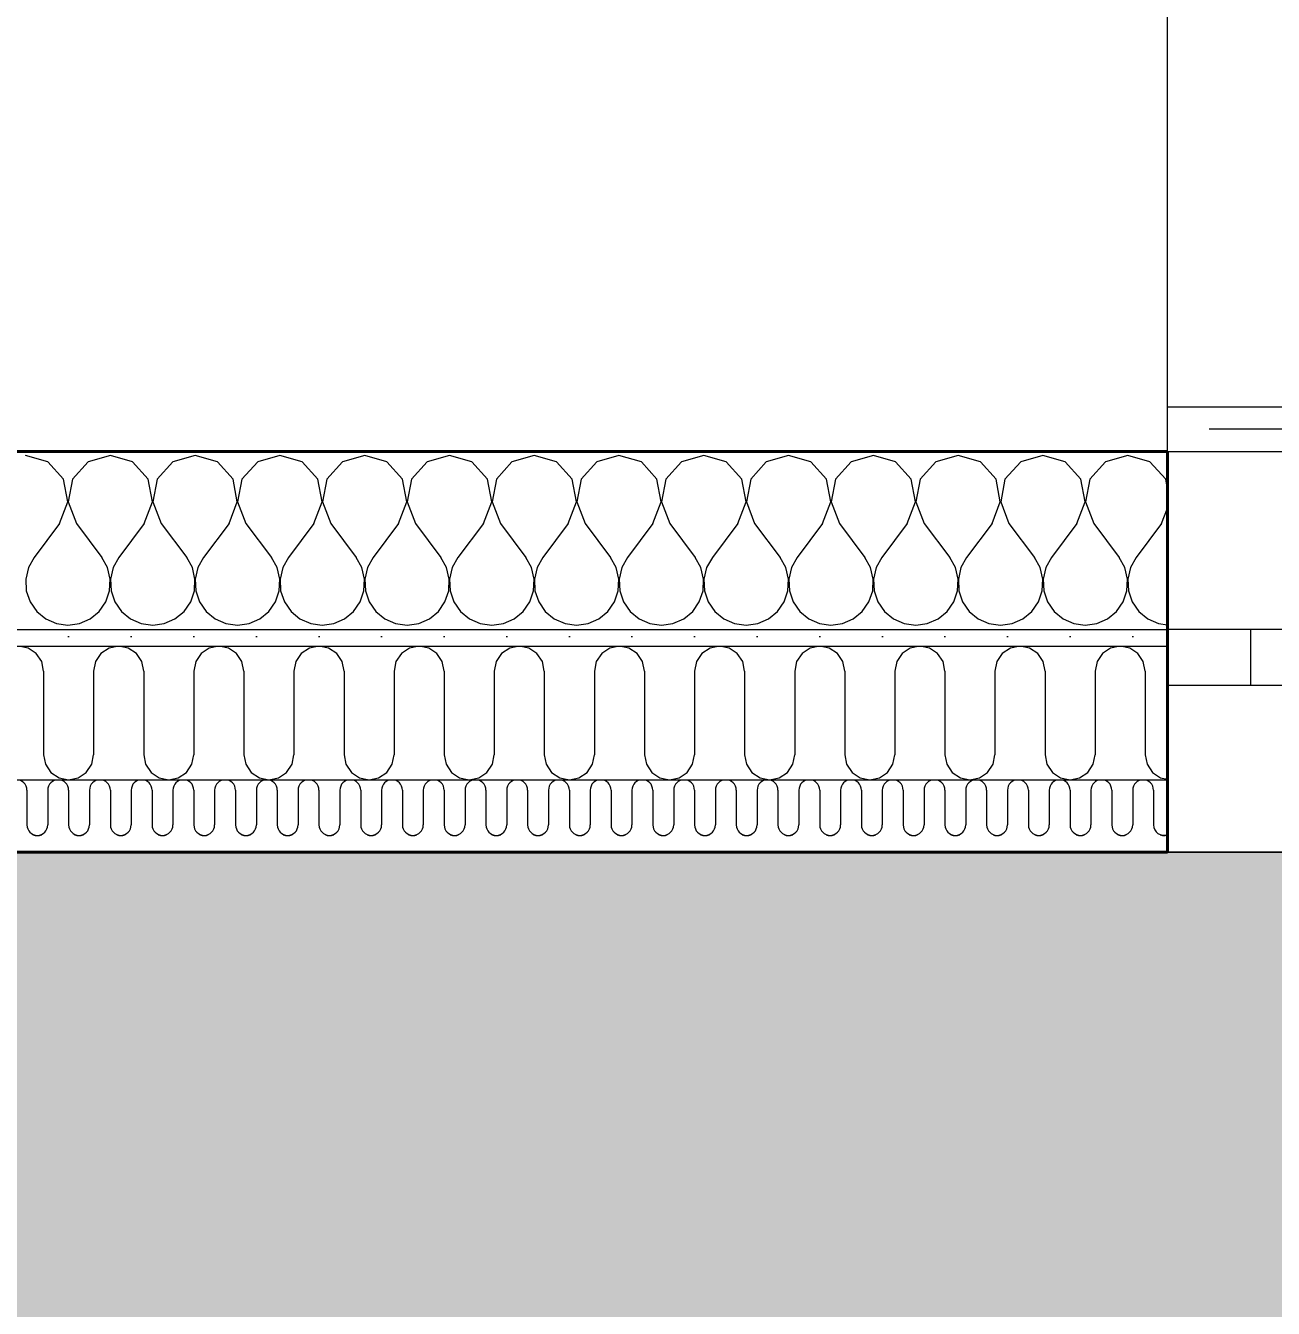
# Model space of a CAD drawing. Header units: millimetres. Extents: x -3100 to 17162, y -19566 to 10100.
# Drawn here: x 2324 to 3445, y 6990 to 8143 of the extents above; entities that cross this region are included whole.
import ezdxf

# ---------------------------------------------------------------- set-up
doc = ezdxf.new("R2010")
doc.units = ezdxf.units.MM
doc.header["$MEASUREMENT"] = 0
doc.linetypes.add('Wipeout_Contour', pattern=[1000, 0, -1000])
doc.linetypes.add('Čárkovaná S', pattern=[187.5, 112.5, -75])
for name, color, linetype in [('Konstrukce - svislé nosné', 7, 'Continuous'), ('Konstrukce – Dělicí čáry vrstev', 7, 'Continuous'), ('Kóty - SP', 7, 'Continuous'), ('Otvory – Okna', 7, 'Continuous'), ('Výplně – Řezové', 7, 'Continuous'), ('Zóny', 7, 'Continuous')]:
    doc.layers.add(name, color=color, linetype=linetype)
doc.styles.add('GENEROVANÝ_STYL_1', font='Arial.ttf')
doc.dimstyles.new('GENEROVANÝ_STYL__1', dxfattribs={"dimtxt": 134.999996, "dimasz": 114, "dimexe": 0.18, "dimexo": 0.0625, "dimgap": 0, "dimtad": 1, "dimtih": 1, "dimtoh": 1, "dimdec": 0, "dimzin": 0, "dimdsep": 46, "dimtxsty": 'GENEROVANÝ_STYL_1', "dimblk": 'ARROWHEAD_2', "dimblk1": 'ARROWHEAD_2', "dimblk2": 'ARROWHEAD_2', "dimcen": 0.09, "dimse1": 1, "dimse2": 1, "dimclrd": 256, "dimclre": 256, "dimclrt": 256, "dimazin": 0, "dimtfac": 1, "dimtdec": 4, "dimtmove": 0, "dimatfit": 3, "dimfxl": 1, "dimtolj": 1, "dimtzin": 0, "dimarcsym": 0})
doc.dimstyles.new('GENEROVANÝ_STYL__2', dxfattribs={"dimtxt": 134.999996, "dimasz": 114, "dimexe": 0.18, "dimexo": 0.0625, "dimgap": 0, "dimtad": 1, "dimdec": 0, "dimzin": 0, "dimdsep": 46, "dimtxsty": 'GENEROVANÝ_STYL_1', "dimblk": 'ARROWHEAD_2', "dimblk1": 'ARROWHEAD_2', "dimblk2": 'ARROWHEAD_2', "dimcen": 0.09, "dimse1": 1, "dimse2": 1, "dimclrd": 256, "dimclre": 256, "dimclrt": 256, "dimazin": 0, "dimtfac": 1, "dimtdec": 4, "dimtmove": 0, "dimatfit": 3, "dimfxl": 1, "dimtolj": 1, "dimtzin": 0, "dimarcsym": 0})
doc.dimstyles.new('GENEROVANÝ_STYL__3', dxfattribs={"dimtxt": 134.999996, "dimasz": 114, "dimexe": 0.18, "dimexo": 0.0625, "dimgap": 0, "dimtad": 1, "dimdec": 0, "dimzin": 0, "dimdsep": 46, "dimtxsty": 'GENEROVANÝ_STYL_1', "dimblk": 'ARROWHEAD_2', "dimblk1": 'ARROWHEAD_2', "dimblk2": 'ARROWHEAD_2', "dimcen": 0.09, "dimse1": 1, "dimse2": 1, "dimclrd": 256, "dimclre": 256, "dimclrt": 256, "dimazin": 0, "dimtfac": 1, "dimtdec": 4, "dimtmove": 2, "dimatfit": 3, "dimfxl": 1, "dimtolj": 1, "dimtzin": 0, "dimarcsym": 0})
pattern_1 = [(0, (0, 0), (0, 56.25), [0, -56.25])]

# ---------------------------------------------------------------- blocks, each defined once
blk = doc.blocks.new('Pokoj 2_1.08_8', base_point=(1597.2, 6204))
at = {"layer": 'Zóny', "linetype": 'Continuous', "lineweight": 0, "true_color": 0xffffff}
blk.add_hatch(color=7, dxfattribs=at).paths.add_polyline_path([(0, 7400), (0, 3650), (3100, 3650), (3100, 4350), (4900, 4350), (4900, 7400)])
blk = doc.blocks.new('*X55')
at = {"layer": 'Výplně – Řezové', "color": 53, "linetype": 'Continuous', "lineweight": 13, "true_color": 0xeccf4f}
for p, q in [((2325, 7455.625), (2325, 7424.375)), ((2343.75, 7455.625), (2343.75, 7424.375)), ((2362.5, 7455.625), (2362.5, 7424.375)), ((2381.25, 7455.625), (2381.25, 7424.375)), ((2400, 7455.625), (2400, 7424.375)), ((2418.75, 7455.625), (2418.75, 7424.375)), ((2437.5, 7455.625), (2437.5, 7424.375)), ((2456.25, 7455.625), (2456.25, 7424.375)), ((2475, 7455.625), (2475, 7424.375)), ((2493.75, 7455.625), (2493.75, 7424.375)), ((2512.5, 7455.625), (2512.5, 7424.375)), ((2531.25, 7455.625), (2531.25, 7424.375)), ((2550, 7455.625), (2550, 7424.375)), ((2568.75, 7455.625), (2568.75, 7424.375)), ((2587.5, 7455.625), (2587.5, 7424.375)), ((2606.25, 7455.625), (2606.25, 7424.375)), ((2625, 7455.625), (2625, 7424.375)), ((2643.75, 7455.625), (2643.75, 7424.375)), ((2662.5, 7455.625), (2662.5, 7424.375)), ((2681.25, 7455.625), (2681.25, 7424.375)), ((2700, 7455.625), (2700, 7424.375)), ((2718.75, 7455.625), (2718.75, 7424.375)), ((2737.5, 7455.625), (2737.5, 7424.375)), ((2756.25, 7455.625), (2756.25, 7424.375)), ((2775, 7455.625), (2775, 7424.375)), ((2793.75, 7455.625), (2793.75, 7424.375)), ((2812.5, 7455.625), (2812.5, 7424.375)), ((2831.25, 7455.625), (2831.25, 7424.375)), ((2850, 7455.625), (2850, 7424.375)), ((2868.75, 7455.625), (2868.75, 7424.375)), ((2887.5, 7455.625), (2887.5, 7424.375)), ((2906.25, 7455.625), (2906.25, 7424.375)), ((2925, 7455.625), (2925, 7424.375)), ((2943.75, 7455.625), (2943.75, 7424.375)), ((2962.5, 7455.625), (2962.5, 7424.375)), ((2981.25, 7455.625), (2981.25, 7424.375)), ((3000, 7455.625), (3000, 7424.375)), ((3018.75, 7455.625), (3018.75, 7424.375)), ((3037.5, 7455.625), (3037.5, 7424.375)), ((3056.25, 7455.625), (3056.25, 7424.375)), ((3075, 7455.625), (3075, 7424.375)), ((3093.75, 7455.625), (3093.75, 7424.375)), ((3112.5, 7455.625), (3112.5, 7424.375)), ((3131.25, 7455.625), (3131.25, 7424.375)), ((3150, 7455.625), (3150, 7424.375)), ((3168.75, 7455.625), (3168.75, 7424.375)), ((3187.5, 7455.625), (3187.5, 7424.375)), ((3206.25, 7455.625), (3206.25, 7424.375)), ((3225, 7455.625), (3225, 7424.375)), ((3243.75, 7455.625), (3243.75, 7424.375)), ((3262.5, 7455.625), (3262.5, 7424.375)), ((3281.25, 7455.625), (3281.25, 7424.375)), ((3300, 7455.625), (3300, 7424.375)), ((3318.75, 7455.625), (3318.75, 7424.375)), ((3337.5, 7455.625), (3337.5, 7424.375))]:
    blk.add_line(p, q, dxfattribs=at)
for centre, start, end in [((2315.625, 7455.625), 0, 180), ((2353.125, 7455.625), 0, 180), ((2390.625, 7455.625), 0, 180), ((2428.125, 7455.625), 0, 180), ((2465.625, 7455.625), 0, 180), ((2503.125, 7455.625), 0, 180), ((2540.625, 7455.625), 0, 180), ((2578.125, 7455.625), 0, 180), ((2615.625, 7455.625), 0, 180), ((2653.125, 7455.625), 0, 180), ((2690.625, 7455.625), 0, 180), ((2728.125, 7455.625), 0, 180), ((2765.625, 7455.625), 0, 180), ((2803.125, 7455.625), 0, 180), ((2840.625, 7455.625), 0, 180), ((2878.125, 7455.625), 0, 180), ((2915.625, 7455.625), 0, 180), ((2953.125, 7455.625), 0, 180), ((2990.625, 7455.625), 0, 180), ((3028.125, 7455.625), 0, 180), ((3065.625, 7455.625), 0, 180), ((3103.125, 7455.625), 0, 180), ((3140.625, 7455.625), 0, 180), ((3178.125, 7455.625), 0, 180), ((3215.625, 7455.625), 0, 180), ((3253.125, 7455.625), 0, 180), ((3290.625, 7455.625), 0, 180), ((3328.125, 7455.625), 0, 180), ((2334.375, 7424.375), 180, 0), ((2371.875, 7424.375), 180, 0), ((2409.375, 7424.375), 180, 0), ((2446.875, 7424.375), 180, 0), ((2484.375, 7424.375), 180, 0), ((2521.875, 7424.375), 180, 0), ((2559.375, 7424.375), 180, 0), ((2596.875, 7424.375), 180, 0), ((2634.375, 7424.375), 180, 0), ((2671.875, 7424.375), 180, 0), ((2709.375, 7424.375), 180, 0), ((2746.875, 7424.375), 180, 0), ((2784.375, 7424.375), 180, 0), ((2821.875, 7424.375), 180, 0), ((2859.375, 7424.375), 180, 0), ((2896.875, 7424.375), 180, 0), ((2934.375, 7424.375), 180, 0), ((2971.875, 7424.375), 180, 0), ((3009.375, 7424.375), 180, 0), ((3046.875, 7424.375), 180, 0), ((3084.375, 7424.375), 180, 0), ((3121.875, 7424.375), 180, 0), ((3159.375, 7424.375), 180, 0), ((3196.875, 7424.375), 180, 0), ((3234.375, 7424.375), 180, 0), ((3271.875, 7424.375), 180, 0), ((3309.375, 7424.375), 180, 0), ((3346.875, 7424.375), 180, 289.468679)]:
    blk.add_arc(centre, 9.375, start, end, dxfattribs=at)
blk = doc.blocks.new('*X59')
at = {"layer": 'Výplně – Řezové', "color": 53, "linetype": 'Continuous', "lineweight": 13, "true_color": 0xeccf4f}
for p, q in [((2326.1, 7583.3), (2317.5, 7585)), ((2407.5, 7585), (2398.9, 7583.3)), ((2416.1, 7583.3), (2407.5, 7585)), ((2497.5, 7585), (2488.9, 7583.3)), ((2506.1, 7583.3), (2497.5, 7585)), ((2587.5, 7585), (2578.9, 7583.3)), ((2596.1, 7583.3), (2587.5, 7585)), ((2677.5, 7585), (2668.9, 7583.3)), ((2686.1, 7583.3), (2677.5, 7585)), ((2767.5, 7585), (2758.9, 7583.3)), ((2776.1, 7583.3), (2767.5, 7585)), ((2857.5, 7585), (2848.9, 7583.3)), ((2866.1, 7583.3), (2857.5, 7585)), ((2947.5, 7585), (2938.9, 7583.3)), ((2956.1, 7583.3), (2947.5, 7585)), ((3037.5, 7585), (3028.9, 7583.3)), ((3046.1, 7583.3), (3037.5, 7585)), ((3127.5, 7585), (3118.9, 7583.3)), ((3136.1, 7583.3), (3127.5, 7585)), ((3217.5, 7585), (3208.9, 7583.3)), ((3226.1, 7583.3), (3217.5, 7585)), ((3307.5, 7585), (3298.9, 7583.3)), ((3316.1, 7583.3), (3307.5, 7585)), ((2333.4, 7578.4), (2326.1, 7583.3)), ((2338.3, 7571.1), (2333.4, 7578.4)), ((2391.6, 7578.4), (2386.7, 7571.1)), ((2398.9, 7583.3), (2391.6, 7578.4)), ((2423.4, 7578.4), (2416.1, 7583.3)), ((2428.3, 7571.1), (2423.4, 7578.4)), ((2481.6, 7578.4), (2476.7, 7571.1)), ((2488.9, 7583.3), (2481.6, 7578.4)), ((2513.4, 7578.4), (2506.1, 7583.3)), ((2518.3, 7571.1), (2513.4, 7578.4)), ((2571.6, 7578.4), (2566.7, 7571.1)), ((2578.9, 7583.3), (2571.6, 7578.4)), ((2603.4, 7578.4), (2596.1, 7583.3)), ((2608.3, 7571.1), (2603.4, 7578.4)), ((2661.6, 7578.4), (2656.7, 7571.1)), ((2668.9, 7583.3), (2661.6, 7578.4)), ((2693.4, 7578.4), (2686.1, 7583.3)), ((2698.3, 7571.1), (2693.4, 7578.4)), ((2751.6, 7578.4), (2746.7, 7571.1)), ((2758.9, 7583.3), (2751.6, 7578.4)), ((2783.4, 7578.4), (2776.1, 7583.3)), ((2788.3, 7571.1), (2783.4, 7578.4)), ((2841.6, 7578.4), (2836.7, 7571.1)), ((2848.9, 7583.3), (2841.6, 7578.4)), ((2873.4, 7578.4), (2866.1, 7583.3)), ((2878.3, 7571.1), (2873.4, 7578.4)), ((2931.6, 7578.4), (2926.7, 7571.1)), ((2938.9, 7583.3), (2931.6, 7578.4)), ((2963.4, 7578.4), (2956.1, 7583.3)), ((2968.3, 7571.1), (2963.4, 7578.4)), ((3021.6, 7578.4), (3016.7, 7571.1)), ((3028.9, 7583.3), (3021.6, 7578.4)), ((3053.4, 7578.4), (3046.1, 7583.3)), ((3058.3, 7571.1), (3053.4, 7578.4)), ((3111.6, 7578.4), (3106.7, 7571.1)), ((3118.9, 7583.3), (3111.6, 7578.4)), ((3143.4, 7578.4), (3136.1, 7583.3)), ((3148.3, 7571.1), (3143.4, 7578.4)), ((3201.6, 7578.4), (3196.7, 7571.1)), ((3208.9, 7583.3), (3201.6, 7578.4)), ((3233.4, 7578.4), (3226.1, 7583.3)), ((3238.3, 7571.1), (3233.4, 7578.4)), ((3291.6, 7578.4), (3286.7, 7571.1)), ((3298.9, 7583.3), (3291.6, 7578.4)), ((3323.4, 7578.4), (3316.1, 7583.3)), ((3328.3, 7571.1), (3323.4, 7578.4)), ((2340, 7562.5), (2338.3, 7571.1)), ((2340, 7562.5), (2340, 7487.5)), ((2386.7, 7571.1), (2385, 7562.5)), ((2385, 7562.5), (2385, 7487.5)), ((2430, 7562.5), (2428.3, 7571.1)), ((2430, 7562.5), (2430, 7487.5)), ((2476.7, 7571.1), (2475, 7562.5)), ((2475, 7562.5), (2475, 7487.5)), ((2520, 7562.5), (2518.3, 7571.1)), ((2520, 7562.5), (2520, 7487.5)), ((2566.7, 7571.1), (2565, 7562.5)), ((2565, 7562.5), (2565, 7487.5)), ((2610, 7562.5), (2608.3, 7571.1)), ((2610, 7562.5), (2610, 7487.5)), ((2656.7, 7571.1), (2655, 7562.5)), ((2655, 7562.5), (2655, 7487.5)), ((2700, 7562.5), (2698.3, 7571.1)), ((2700, 7562.5), (2700, 7487.5)), ((2746.7, 7571.1), (2745, 7562.5)), ((2745, 7562.5), (2745, 7487.5)), ((2790, 7562.5), (2788.3, 7571.1)), ((2790, 7562.5), (2790, 7487.5)), ((2836.7, 7571.1), (2835, 7562.5)), ((2835, 7562.5), (2835, 7487.5)), ((2880, 7562.5), (2878.3, 7571.1)), ((2880, 7562.5), (2880, 7487.5)), ((2926.7, 7571.1), (2925, 7562.5)), ((2925, 7562.5), (2925, 7487.5)), ((2970, 7562.5), (2968.3, 7571.1)), ((2970, 7562.5), (2970, 7487.5)), ((3016.7, 7571.1), (3015, 7562.5)), ((3015, 7562.5), (3015, 7487.5)), ((3060, 7562.5), (3058.3, 7571.1)), ((3060, 7562.5), (3060, 7487.5)), ((3106.7, 7571.1), (3105, 7562.5)), ((3105, 7562.5), (3105, 7487.5)), ((3150, 7562.5), (3148.3, 7571.1)), ((3150, 7562.5), (3150, 7487.5)), ((3196.7, 7571.1), (3195, 7562.5)), ((3195, 7562.5), (3195, 7487.5)), ((3240, 7562.5), (3238.3, 7571.1)), ((3240, 7562.5), (3240, 7487.5)), ((3286.7, 7571.1), (3285, 7562.5)), ((3285, 7562.5), (3285, 7487.5)), ((3330, 7562.5), (3328.3, 7571.1)), ((3330, 7562.5), (3330, 7487.5)), ((2340, 7487.5), (2341.7, 7478.9)), ((2383.3, 7478.9), (2385, 7487.5)), ((2430, 7487.5), (2431.7, 7478.9)), ((2473.3, 7478.9), (2475, 7487.5)), ((2520, 7487.5), (2521.7, 7478.9)), ((2563.3, 7478.9), (2565, 7487.5)), ((2610, 7487.5), (2611.7, 7478.9)), ((2653.3, 7478.9), (2655, 7487.5)), ((2700, 7487.5), (2701.7, 7478.9)), ((2743.3, 7478.9), (2745, 7487.5)), ((2790, 7487.5), (2791.7, 7478.9)), ((2833.3, 7478.9), (2835, 7487.5)), ((2880, 7487.5), (2881.7, 7478.9)), ((2923.3, 7478.9), (2925, 7487.5)), ((2970, 7487.5), (2971.7, 7478.9)), ((3013.3, 7478.9), (3015, 7487.5)), ((3060, 7487.5), (3061.7, 7478.9)), ((3103.3, 7478.9), (3105, 7487.5)), ((3150, 7487.5), (3151.7, 7478.9)), ((3193.3, 7478.9), (3195, 7487.5)), ((3240, 7487.5), (3241.7, 7478.9)), ((3283.3, 7478.9), (3285, 7487.5)), ((3330, 7487.5), (3331.7, 7478.9)), ((2341.7, 7478.9), (2346.6, 7471.6)), ((2346.6, 7471.6), (2353.9, 7466.7)), ((2371.1, 7466.7), (2378.4, 7471.6)), ((2378.4, 7471.6), (2383.3, 7478.9)), ((2431.7, 7478.9), (2436.6, 7471.6)), ((2436.6, 7471.6), (2443.9, 7466.7)), ((2461.1, 7466.7), (2468.4, 7471.6)), ((2468.4, 7471.6), (2473.3, 7478.9)), ((2521.7, 7478.9), (2526.6, 7471.6)), ((2526.6, 7471.6), (2533.9, 7466.7)), ((2551.1, 7466.7), (2558.4, 7471.6)), ((2558.4, 7471.6), (2563.3, 7478.9)), ((2611.7, 7478.9), (2616.6, 7471.6)), ((2616.6, 7471.6), (2623.9, 7466.7)), ((2641.1, 7466.7), (2648.4, 7471.6)), ((2648.4, 7471.6), (2653.3, 7478.9)), ((2701.7, 7478.9), (2706.6, 7471.6)), ((2706.6, 7471.6), (2713.9, 7466.7)), ((2731.1, 7466.7), (2738.4, 7471.6)), ((2738.4, 7471.6), (2743.3, 7478.9)), ((2791.7, 7478.9), (2796.6, 7471.6)), ((2796.6, 7471.6), (2803.9, 7466.7)), ((2821.1, 7466.7), (2828.4, 7471.6)), ((2828.4, 7471.6), (2833.3, 7478.9)), ((2881.7, 7478.9), (2886.6, 7471.6)), ((2886.6, 7471.6), (2893.9, 7466.7)), ((2911.1, 7466.7), (2918.4, 7471.6)), ((2918.4, 7471.6), (2923.3, 7478.9)), ((2971.7, 7478.9), (2976.6, 7471.6)), ((2976.6, 7471.6), (2983.9, 7466.7)), ((3001.1, 7466.7), (3008.4, 7471.6)), ((3008.4, 7471.6), (3013.3, 7478.9)), ((3061.7, 7478.9), (3066.6, 7471.6)), ((3066.6, 7471.6), (3073.9, 7466.7)), ((3091.1, 7466.7), (3098.4, 7471.6)), ((3098.4, 7471.6), (3103.3, 7478.9)), ((3151.7, 7478.9), (3156.6, 7471.6)), ((3156.6, 7471.6), (3163.9, 7466.7)), ((3181.1, 7466.7), (3188.4, 7471.6)), ((3188.4, 7471.6), (3193.3, 7478.9)), ((3241.7, 7478.9), (3246.6, 7471.6)), ((3246.6, 7471.6), (3253.9, 7466.7)), ((3271.1, 7466.7), (3278.4, 7471.6)), ((3278.4, 7471.6), (3283.3, 7478.9)), ((3331.7, 7478.9), (3336.6, 7471.6)), ((3336.6, 7471.6), (3343.9, 7466.7)), ((2353.9, 7466.7), (2362.5, 7465)), ((2362.5, 7465), (2371.1, 7466.7)), ((2443.9, 7466.7), (2452.5, 7465)), ((2452.5, 7465), (2461.1, 7466.7)), ((2533.9, 7466.7), (2542.5, 7465)), ((2542.5, 7465), (2551.1, 7466.7)), ((2623.9, 7466.7), (2632.5, 7465)), ((2632.5, 7465), (2641.1, 7466.7)), ((2713.9, 7466.7), (2722.5, 7465)), ((2722.5, 7465), (2731.1, 7466.7)), ((2803.9, 7466.7), (2812.5, 7465)), ((2812.5, 7465), (2821.1, 7466.7)), ((2893.9, 7466.7), (2902.5, 7465)), ((2902.5, 7465), (2911.1, 7466.7)), ((2983.9, 7466.7), (2992.5, 7465)), ((2992.5, 7465), (3001.1, 7466.7)), ((3073.9, 7466.7), (3082.5, 7465)), ((3082.5, 7465), (3091.1, 7466.7)), ((3163.9, 7466.7), (3172.5, 7465)), ((3172.5, 7465), (3181.1, 7466.7)), ((3253.9, 7466.7), (3262.5, 7465)), ((3262.5, 7465), (3271.1, 7466.7)), ((3343.9, 7466.7), (3350, 7465.5))]:
    blk.add_line(p, q, dxfattribs=at)
blk = doc.blocks.new('*X65')
at = {"layer": 'Výplně – Řezové', "color": 53, "linetype": 'Continuous', "lineweight": 13, "true_color": 0xeccf4f}
for p, q in [((2343.8, 7750.5), (2323.8, 7756.2)), ((2357.9, 7735.1), (2343.8, 7750.5)), ((2380, 7750.5), (2365.9, 7735.1)), ((2400, 7756.2), (2380, 7750.5)), ((2420, 7750.5), (2400, 7756.2)), ((2434.1, 7735.1), (2420, 7750.5)), ((2456.2, 7750.5), (2442.1, 7735.1)), ((2476.2, 7756.2), (2456.2, 7750.5)), ((2496.2, 7750.5), (2476.2, 7756.2)), ((2510.3, 7735.1), (2496.2, 7750.5)), ((2532.4, 7750.5), (2518.3, 7735.1)), ((2552.4, 7756.2), (2532.4, 7750.5)), ((2572.4, 7750.5), (2552.4, 7756.2)), ((2586.5, 7735.1), (2572.4, 7750.5)), ((2608.5, 7750.5), (2594.5, 7735.1)), ((2628.6, 7756.2), (2608.5, 7750.5)), ((2648.6, 7750.5), (2628.6, 7756.2)), ((2662.6, 7735.1), (2648.6, 7750.5)), ((2684.7, 7750.5), (2670.7, 7735.1)), ((2704.8, 7756.2), (2684.7, 7750.5)), ((2724.8, 7750.5), (2704.8, 7756.2)), ((2738.8, 7735.1), (2724.8, 7750.5)), ((2760.9, 7750.5), (2746.9, 7735.1)), ((2781, 7756.2), (2760.9, 7750.5)), ((2801, 7750.5), (2781, 7756.2)), ((2815, 7735.1), (2801, 7750.5)), ((2837.1, 7750.5), (2823.1, 7735.1)), ((2857.1, 7756.2), (2837.1, 7750.5)), ((2877.2, 7750.5), (2857.1, 7756.2)), ((2891.2, 7735.1), (2877.2, 7750.5)), ((2913.3, 7750.5), (2899.3, 7735.1)), ((2933.3, 7756.2), (2913.3, 7750.5)), ((2953.4, 7750.5), (2933.3, 7756.2)), ((2967.4, 7735.1), (2953.4, 7750.5)), ((2989.5, 7750.5), (2975.5, 7735.1)), ((3009.5, 7756.2), (2989.5, 7750.5)), ((3029.6, 7750.5), (3009.5, 7756.2)), ((3043.6, 7735.1), (3029.6, 7750.5)), ((3065.7, 7750.5), (3051.6, 7735.1)), ((3085.7, 7756.2), (3065.7, 7750.5)), ((3105.7, 7750.5), (3085.7, 7756.2)), ((3119.8, 7735.1), (3105.7, 7750.5)), ((3141.9, 7750.5), (3127.8, 7735.1)), ((3161.9, 7756.2), (3141.9, 7750.5)), ((3181.9, 7750.5), (3161.9, 7756.2)), ((3196, 7735.1), (3181.9, 7750.5)), ((3218.1, 7750.5), (3204, 7735.1)), ((3238.1, 7756.2), (3218.1, 7750.5)), ((3258.1, 7750.5), (3238.1, 7756.2)), ((3272.2, 7735.1), (3258.1, 7750.5)), ((3294.3, 7750.5), (3280.2, 7735.1)), ((3314.3, 7756.2), (3294.3, 7750.5)), ((3334.3, 7750.5), (3314.3, 7756.2)), ((3348.4, 7735.1), (3334.3, 7750.5)), ((2361.8, 7714.7), (2357.9, 7735.1)), ((2365.9, 7735.1), (2362.1, 7714.7)), ((2437.9, 7714.7), (2434.1, 7735.1)), ((2442.1, 7735.1), (2438.2, 7714.7)), ((2514.1, 7714.7), (2510.3, 7735.1)), ((2518.3, 7735.1), (2514.4, 7714.7)), ((2590.3, 7714.7), (2586.5, 7735.1)), ((2594.5, 7735.1), (2590.6, 7714.7)), ((2666.5, 7714.7), (2662.6, 7735.1)), ((2670.7, 7735.1), (2666.8, 7714.7)), ((2742.7, 7714.7), (2738.8, 7735.1)), ((2746.9, 7735.1), (2743, 7714.7)), ((2818.9, 7714.7), (2815, 7735.1)), ((2823.1, 7735.1), (2819.2, 7714.7)), ((2895.1, 7714.7), (2891.2, 7735.1)), ((2899.3, 7735.1), (2895.4, 7714.7)), ((2971.3, 7714.7), (2967.4, 7735.1)), ((2975.5, 7735.1), (2971.6, 7714.7)), ((3047.5, 7714.7), (3043.6, 7735.1)), ((3051.6, 7735.1), (3047.8, 7714.7)), ((3123.7, 7714.7), (3119.8, 7735.1)), ((3127.8, 7735.1), (3124, 7714.7)), ((3199.8, 7714.7), (3196, 7735.1)), ((3204, 7735.1), (3200.2, 7714.7)), ((3276, 7714.7), (3272.2, 7735.1)), ((3280.2, 7735.1), (3276.3, 7714.7)), ((3350, 7726.5), (3348.4, 7735.1)), ((2354.3, 7695.2), (2361.8, 7714.7)), ((2362.1, 7714.7), (2369.5, 7695.2)), ((2430.5, 7695.2), (2437.9, 7714.7)), ((2438.2, 7714.7), (2445.7, 7695.2)), ((2506.7, 7695.2), (2514.1, 7714.7)), ((2514.4, 7714.7), (2521.9, 7695.2)), ((2582.9, 7695.2), (2590.3, 7714.7)), ((2590.6, 7714.7), (2598.1, 7695.2)), ((2659, 7695.2), (2666.5, 7714.7)), ((2666.8, 7714.7), (2674.3, 7695.2)), ((2735.2, 7695.2), (2742.7, 7714.7)), ((2743, 7714.7), (2750.5, 7695.2)), ((2811.4, 7695.2), (2818.9, 7714.7)), ((2819.2, 7714.7), (2826.7, 7695.2)), ((2887.6, 7695.2), (2895.1, 7714.7)), ((2895.4, 7714.7), (2902.9, 7695.2)), ((2963.8, 7695.2), (2971.3, 7714.7)), ((2971.6, 7714.7), (2979, 7695.2)), ((3040, 7695.2), (3047.5, 7714.7)), ((3047.8, 7714.7), (3055.2, 7695.2)), ((3116.2, 7695.2), (3123.7, 7714.7)), ((3124, 7714.7), (3131.4, 7695.2)), ((3192.4, 7695.2), (3199.8, 7714.7)), ((3200.2, 7714.7), (3207.6, 7695.2)), ((3268.6, 7695.2), (3276, 7714.7)), ((3276.3, 7714.7), (3283.8, 7695.2)), ((3344.8, 7695.2), (3350, 7708.9)), ((2354.3, 7695.2), (2331.4, 7664.8)), ((2369.5, 7695.2), (2392.4, 7664.8)), ((2430.5, 7695.2), (2407.6, 7664.8)), ((2445.7, 7695.2), (2468.6, 7664.8)), ((2506.7, 7695.2), (2483.8, 7664.8)), ((2521.9, 7695.2), (2544.8, 7664.8)), ((2582.9, 7695.2), (2560, 7664.8)), ((2598.1, 7695.2), (2621, 7664.8)), ((2659, 7695.2), (2636.2, 7664.8)), ((2674.3, 7695.2), (2697.1, 7664.8)), ((2735.2, 7695.2), (2712.4, 7664.8)), ((2750.5, 7695.2), (2773.3, 7664.8)), ((2811.4, 7695.2), (2788.6, 7664.8)), ((2826.7, 7695.2), (2849.5, 7664.8)), ((2887.6, 7695.2), (2864.8, 7664.8)), ((2902.9, 7695.2), (2925.7, 7664.8)), ((2963.8, 7695.2), (2941, 7664.8)), ((2979, 7695.2), (3001.9, 7664.8)), ((3040, 7695.2), (3017.1, 7664.8)), ((3055.2, 7695.2), (3078.1, 7664.8)), ((3116.2, 7695.2), (3093.3, 7664.8)), ((3131.4, 7695.2), (3154.3, 7664.8)), ((3192.4, 7695.2), (3169.5, 7664.8)), ((3207.6, 7695.2), (3230.5, 7664.8)), ((3268.6, 7695.2), (3245.7, 7664.8)), ((3283.8, 7695.2), (3306.7, 7664.8)), ((3344.8, 7695.2), (3321.9, 7664.8)), ((2331.4, 7664.8), (2326.3, 7655.6)), ((2397.5, 7655.6), (2392.4, 7664.8)), ((2407.6, 7664.8), (2402.5, 7655.6)), ((2473.7, 7655.6), (2468.6, 7664.8)), ((2483.8, 7664.8), (2478.7, 7655.6)), ((2549.8, 7655.6), (2544.8, 7664.8)), ((2560, 7664.8), (2554.9, 7655.6)), ((2626, 7655.6), (2621, 7664.8)), ((2636.2, 7664.8), (2631.1, 7655.6)), ((2702.2, 7655.6), (2697.1, 7664.8)), ((2712.4, 7664.8), (2707.3, 7655.6)), ((2778.4, 7655.6), (2773.3, 7664.8)), ((2788.6, 7664.8), (2783.5, 7655.6)), ((2854.6, 7655.6), (2849.5, 7664.8)), ((2864.8, 7664.8), (2859.7, 7655.6)), ((2930.8, 7655.6), (2925.7, 7664.8)), ((2941, 7664.8), (2935.9, 7655.6)), ((3007, 7655.6), (3001.9, 7664.8)), ((3017.1, 7664.8), (3012.1, 7655.6)), ((3083.2, 7655.6), (3078.1, 7664.8)), ((3093.3, 7664.8), (3088.2, 7655.6)), ((3159.4, 7655.6), (3154.3, 7664.8)), ((3169.5, 7664.8), (3164.4, 7655.6)), ((3235.6, 7655.6), (3230.5, 7664.8)), ((3245.7, 7664.8), (3240.6, 7655.6)), ((3311.8, 7655.6), (3306.7, 7664.8)), ((3321.9, 7664.8), (3316.8, 7655.6)), ((2326.3, 7655.6), (2324, 7645.3)), ((2399.8, 7645.3), (2397.5, 7655.6)), ((2402.5, 7655.6), (2400.2, 7645.3)), ((2476, 7645.3), (2473.7, 7655.6)), ((2478.7, 7655.6), (2476.3, 7645.3)), ((2552.2, 7645.3), (2549.8, 7655.6)), ((2554.9, 7655.6), (2552.5, 7645.3)), ((2628.4, 7645.3), (2626, 7655.6)), ((2631.1, 7655.6), (2628.7, 7645.3)), ((2704.6, 7645.3), (2702.2, 7655.6)), ((2707.3, 7655.6), (2704.9, 7645.3)), ((2780.8, 7645.3), (2778.4, 7655.6)), ((2783.5, 7655.6), (2781.1, 7645.3)), ((2857, 7645.3), (2854.6, 7655.6)), ((2859.7, 7655.6), (2857.3, 7645.3)), ((2933.2, 7645.3), (2930.8, 7655.6)), ((2935.9, 7655.6), (2933.5, 7645.3)), ((3009.4, 7645.3), (3007, 7655.6)), ((3012.1, 7655.6), (3009.7, 7645.3)), ((3085.6, 7645.3), (3083.2, 7655.6)), ((3088.2, 7655.6), (3085.9, 7645.3)), ((3161.8, 7645.3), (3159.4, 7655.6)), ((3164.4, 7655.6), (3162.1, 7645.3)), ((3237.9, 7645.3), (3235.6, 7655.6)), ((3240.6, 7655.6), (3238.2, 7645.3)), ((3314.1, 7645.3), (3311.8, 7655.6)), ((3316.8, 7655.6), (3314.4, 7645.3)), ((2324, 7645.3), (2324.5, 7634.8)), ((2399.3, 7634.8), (2399.8, 7645.3)), ((2400.2, 7645.3), (2400.7, 7634.8)), ((2475.5, 7634.8), (2476, 7645.3)), ((2476.3, 7645.3), (2476.9, 7634.8)), ((2551.7, 7634.8), (2552.2, 7645.3)), ((2552.5, 7645.3), (2553, 7634.8)), ((2627.9, 7634.8), (2628.4, 7645.3)), ((2628.7, 7645.3), (2629.2, 7634.8)), ((2704.1, 7634.8), (2704.6, 7645.3)), ((2704.9, 7645.3), (2705.4, 7634.8)), ((2780.3, 7634.8), (2780.8, 7645.3)), ((2781.1, 7645.3), (2781.6, 7634.8)), ((2856.5, 7634.8), (2857, 7645.3)), ((2857.3, 7645.3), (2857.8, 7634.8)), ((2932.7, 7634.8), (2933.2, 7645.3)), ((2933.5, 7645.3), (2934, 7634.8)), ((3008.9, 7634.8), (3009.4, 7645.3)), ((3009.7, 7645.3), (3010.2, 7634.8)), ((3085.1, 7634.8), (3085.6, 7645.3)), ((3085.9, 7645.3), (3086.4, 7634.8)), ((3161.2, 7634.8), (3161.8, 7645.3)), ((3162.1, 7645.3), (3162.6, 7634.8)), ((3237.4, 7634.8), (3237.9, 7645.3)), ((3238.2, 7645.3), (3238.8, 7634.8)), ((3313.6, 7634.8), (3314.1, 7645.3)), ((3314.4, 7645.3), (3314.9, 7634.8)), ((2324.5, 7634.8), (2327.8, 7624.9)), ((2396, 7624.9), (2399.3, 7634.8)), ((2400.7, 7634.8), (2404, 7624.9)), ((2472.2, 7624.9), (2475.5, 7634.8)), ((2476.9, 7634.8), (2480.2, 7624.9)), ((2548.4, 7624.9), (2551.7, 7634.8)), ((2553, 7634.8), (2556.4, 7624.9)), ((2624.5, 7624.9), (2627.9, 7634.8)), ((2629.2, 7634.8), (2632.6, 7624.9)), ((2700.7, 7624.9), (2704.1, 7634.8)), ((2705.4, 7634.8), (2708.8, 7624.9)), ((2776.9, 7624.9), (2780.3, 7634.8)), ((2781.6, 7634.8), (2785, 7624.9)), ((2853.1, 7624.9), (2856.5, 7634.8)), ((2857.8, 7634.8), (2861.2, 7624.9)), ((2929.3, 7624.9), (2932.7, 7634.8)), ((2934, 7634.8), (2937.4, 7624.9)), ((3005.5, 7624.9), (3008.9, 7634.8)), ((3010.2, 7634.8), (3013.5, 7624.9)), ((3081.7, 7624.9), (3085.1, 7634.8)), ((3086.4, 7634.8), (3089.7, 7624.9)), ((3157.9, 7624.9), (3161.2, 7634.8)), ((3162.6, 7634.8), (3165.9, 7624.9)), ((3234.1, 7624.9), (3237.4, 7634.8)), ((3238.8, 7634.8), (3242.1, 7624.9)), ((3310.3, 7624.9), (3313.6, 7634.8)), ((3314.9, 7634.8), (3318.3, 7624.9)), ((2327.8, 7624.9), (2333.8, 7616.2)), ((2390, 7616.2), (2396, 7624.9)), ((2404, 7624.9), (2410, 7616.2)), ((2466.2, 7616.2), (2472.2, 7624.9)), ((2480.2, 7624.9), (2486.2, 7616.2)), ((2542.4, 7616.2), (2548.4, 7624.9)), ((2556.4, 7624.9), (2562.4, 7616.2)), ((2618.6, 7616.2), (2624.5, 7624.9)), ((2632.6, 7624.9), (2638.5, 7616.2)), ((2694.8, 7616.2), (2700.7, 7624.9)), ((2708.8, 7624.9), (2714.7, 7616.2)), ((2771, 7616.2), (2776.9, 7624.9)), ((2785, 7624.9), (2790.9, 7616.2)), ((2847.2, 7616.2), (2853.1, 7624.9)), ((2861.2, 7624.9), (2867.1, 7616.2)), ((2923.4, 7616.2), (2929.3, 7624.9)), ((2937.4, 7624.9), (2943.3, 7616.2)), ((2999.5, 7616.2), (3005.5, 7624.9)), ((3013.5, 7624.9), (3019.5, 7616.2)), ((3075.7, 7616.2), (3081.7, 7624.9)), ((3089.7, 7624.9), (3095.7, 7616.2)), ((3151.9, 7616.2), (3157.9, 7624.9)), ((3165.9, 7624.9), (3171.9, 7616.2)), ((3228.1, 7616.2), (3234.1, 7624.9)), ((3242.1, 7624.9), (3248.1, 7616.2)), ((3304.3, 7616.2), (3310.3, 7624.9)), ((3318.3, 7624.9), (3324.3, 7616.2)), ((2333.8, 7616.2), (2341.9, 7609.5)), ((2341.9, 7609.5), (2351.5, 7605.3)), ((2372.3, 7605.3), (2381.9, 7609.5)), ((2381.9, 7609.5), (2390, 7616.2)), ((2410, 7616.2), (2418.1, 7609.5)), ((2418.1, 7609.5), (2427.7, 7605.3)), ((2448.5, 7605.3), (2458.1, 7609.5)), ((2458.1, 7609.5), (2466.2, 7616.2)), ((2486.2, 7616.2), (2494.3, 7609.5)), ((2494.3, 7609.5), (2503.9, 7605.3)), ((2524.7, 7605.3), (2534.3, 7609.5)), ((2534.3, 7609.5), (2542.4, 7616.2)), ((2562.4, 7616.2), (2570.4, 7609.5)), ((2570.4, 7609.5), (2580.1, 7605.3)), ((2600.9, 7605.3), (2610.5, 7609.5)), ((2610.5, 7609.5), (2618.6, 7616.2)), ((2638.5, 7616.2), (2646.6, 7609.5)), ((2646.6, 7609.5), (2656.3, 7605.3)), ((2677.1, 7605.3), (2686.7, 7609.5)), ((2686.7, 7609.5), (2694.8, 7616.2)), ((2714.7, 7616.2), (2722.8, 7609.5)), ((2722.8, 7609.5), (2732.4, 7605.3)), ((2753.3, 7605.3), (2762.9, 7609.5)), ((2762.9, 7609.5), (2771, 7616.2)), ((2790.9, 7616.2), (2799, 7609.5)), ((2799, 7609.5), (2808.6, 7605.3)), ((2829.5, 7605.3), (2839.1, 7609.5)), ((2839.1, 7609.5), (2847.2, 7616.2)), ((2867.1, 7616.2), (2875.2, 7609.5)), ((2875.2, 7609.5), (2884.8, 7605.3)), ((2905.6, 7605.3), (2915.3, 7609.5)), ((2915.3, 7609.5), (2923.4, 7616.2)), ((2943.3, 7616.2), (2951.4, 7609.5)), ((2951.4, 7609.5), (2961, 7605.3)), ((2981.8, 7605.3), (2991.5, 7609.5)), ((2991.5, 7609.5), (2999.5, 7616.2)), ((3019.5, 7616.2), (3027.6, 7609.5)), ((3027.6, 7609.5), (3037.2, 7605.3)), ((3058, 7605.3), (3067.6, 7609.5)), ((3067.6, 7609.5), (3075.7, 7616.2)), ((3095.7, 7616.2), (3103.8, 7609.5)), ((3103.8, 7609.5), (3113.4, 7605.3)), ((3134.2, 7605.3), (3143.8, 7609.5)), ((3143.8, 7609.5), (3151.9, 7616.2)), ((3171.9, 7616.2), (3180, 7609.5)), ((3180, 7609.5), (3189.6, 7605.3)), ((3210.4, 7605.3), (3220, 7609.5)), ((3220, 7609.5), (3228.1, 7616.2)), ((3248.1, 7616.2), (3256.2, 7609.5)), ((3256.2, 7609.5), (3265.8, 7605.3)), ((3286.6, 7605.3), (3296.2, 7609.5)), ((3296.2, 7609.5), (3304.3, 7616.2)), ((3324.3, 7616.2), (3332.4, 7609.5)), ((3332.4, 7609.5), (3342, 7605.3)), ((2351.5, 7605.3), (2361.9, 7603.8)), ((2361.9, 7603.8), (2372.3, 7605.3)), ((2427.7, 7605.3), (2438.1, 7603.8)), ((2438.1, 7603.8), (2448.5, 7605.3)), ((2503.9, 7605.3), (2514.3, 7603.8)), ((2514.3, 7603.8), (2524.7, 7605.3)), ((2580.1, 7605.3), (2590.5, 7603.8)), ((2590.5, 7603.8), (2600.9, 7605.3)), ((2656.3, 7605.3), (2666.7, 7603.8)), ((2666.7, 7603.8), (2677.1, 7605.3)), ((2732.4, 7605.3), (2742.9, 7603.8)), ((2742.9, 7603.8), (2753.3, 7605.3)), ((2808.6, 7605.3), (2819, 7603.8)), ((2819, 7603.8), (2829.5, 7605.3)), ((2884.8, 7605.3), (2895.2, 7603.8)), ((2895.2, 7603.8), (2905.6, 7605.3)), ((2961, 7605.3), (2971.4, 7603.8)), ((2971.4, 7603.8), (2981.8, 7605.3)), ((3037.2, 7605.3), (3047.6, 7603.8)), ((3047.6, 7603.8), (3058, 7605.3)), ((3113.4, 7605.3), (3123.8, 7603.8)), ((3123.8, 7603.8), (3134.2, 7605.3)), ((3189.6, 7605.3), (3200, 7603.8)), ((3200, 7603.8), (3210.4, 7605.3)), ((3265.8, 7605.3), (3276.2, 7603.8)), ((3276.2, 7603.8), (3286.6, 7605.3)), ((3342, 7605.3), (3350, 7604.1))]:
    blk.add_line(p, q, dxfattribs=at)
blk = doc.blocks.new('Vícekřídlé vodorovné okno 27')
at = {"layer": 'Otvory – Okna', "color": 7, "linetype": 'Continuous', "lineweight": 20}
for p, q in [((-450, 150), (450, 150)), ((-450, 0), (-375, 0)), ((-375, 0), (-375, -50)), ((-375, 0), (375, 0)), ((375, -50), (375, 0)), ((375, 0), (450, 0)), ((-375, -50), (-450, -50)), ((375, -50), (-375, -50)), ((450, -50), (375, -50)), ((-450, -210), (450, -210))]:
    blk.add_line(p, q, dxfattribs=at)
at = {"layer": 'Otvory – Okna', "color": 7, "linetype": 'Continuous', "lineweight": 40}
for p, q in [((-450, 135), (-450, 150)), ((450, 135), (450, 150)), ((-450, 85), (-450, 135)), ((450, 85), (450, 135)), ((-450, 0), (-450, 85)), ((450, 0), (450, 85)), ((-450, -35), (-450, 0)), ((-450, -35), (-450, 0)), ((450, -35), (450, 0)), ((450, -35), (450, 0)), ((-450, -50), (-450, -35)), ((-450, -50), (-450, -35)), ((450, -50), (450, -35)), ((450, -50), (450, -35)), ((-450, -210), (-450, -50)), ((450, -210), (450, -50))]:
    blk.add_line(p, q, dxfattribs=at)
blk = doc.blocks.new('Zeď_3', base_point=(0, 7400))
at = {"color": 254, "linetype": 'Wipeout_Contour', "lineweight": 0, "ltscale": 31074.500376}
blk.add_wipeout([(3350, 7415), (0, 7415), (0, 7400), (3350, 7400)], dxfattribs=at).dxf.layer = 'Výplně – Řezové'
at = {"layer": 'Výplně – Řezové', "linetype": 'Continuous', "lineweight": 13, "true_color": 0xa8a8a8}
h = blk.add_hatch(dxfattribs=at)
h.set_pattern_fill('Sádra', color=253, style=0, pattern_type=2)
h.set_pattern_definition(pattern_1)
h.paths.add_polyline_path([(3350, 7415), (0, 7415), (0, 7400), (3350, 7400)])
at = {"layer": 'Konstrukce - svislé nosné', "color": 7, "linetype": 'Continuous', "lineweight": 40, "flags": 128}
blk.add_lwpolyline([(0, 7400), (3350, 7400)], dxfattribs=at)
at = {"color": 254, "linetype": 'Wipeout_Contour', "lineweight": 0, "ltscale": 31198.789384}
blk.add_wipeout([(-15, 7415), (3350, 7415), (3350, 7465), (-15, 7465)], dxfattribs=at).dxf.layer = 'Výplně – Řezové'
at = {"layer": 'Konstrukce - svislé nosné', "color": 7, "linetype": 'Continuous', "lineweight": 40}
blk.add_line((3350, 7415), (3350, 7400), dxfattribs=at)
at = {"layer": 'Konstrukce - svislé nosné', "color": 7, "lineweight": 40}
blk.add_blockref('*X55', (0, 0), dxfattribs=at)
at = {"color": 254, "linetype": 'Wipeout_Contour', "lineweight": 0, "ltscale": 31524.539513}
blk.add_wipeout([(-65, 7465), (3350, 7465), (3350, 7585), (-65, 7585)], dxfattribs=at).dxf.layer = 'Výplně – Řezové'
at = {"layer": 'Konstrukce - svislé nosné', "color": 7, "linetype": 'Continuous', "lineweight": 40}
for p, q in [((3350, 7550), (3350, 7465)), ((3350, 7465), (3350, 7415))]:
    blk.add_line(p, q, dxfattribs=at)
at = {"layer": 'Konstrukce – Dělicí čáry vrstev', "color": 7, "linetype": 'Continuous', "lineweight": 13}
blk.add_line((-65, 7465), (3350, 7465), dxfattribs=at)
at = {"layer": 'Konstrukce - svislé nosné', "color": 7, "lineweight": 40}
blk.add_blockref('*X59', (0, 0), dxfattribs=at)
at = {"color": 254, "linetype": 'Wipeout_Contour', "lineweight": 0, "ltscale": 31786.839118}
blk.add_wipeout([(-185, 7585), (3350, 7585), (3350, 7600), (-185, 7600)], dxfattribs=at).dxf.layer = 'Výplně – Řezové'
at = {"layer": 'Výplně – Řezové', "linetype": 'Continuous', "lineweight": 13, "true_color": 0xa8a8a8}
h = blk.add_hatch(dxfattribs=at)
h.set_pattern_fill('Sádra', color=253, style=0, pattern_type=2)
h.set_pattern_definition(pattern_1)
h.paths.add_polyline_path([(-185, 7585), (3350, 7585), (3350, 7600), (-185, 7600)])
at = {"layer": 'Konstrukce - svislé nosné', "color": 7, "linetype": 'Continuous', "lineweight": 40}
blk.add_line((3350, 7585), (3350, 7550), dxfattribs=at)
at = {"layer": 'Konstrukce – Dělicí čáry vrstev', "color": 7, "linetype": 'Continuous', "lineweight": 13}
blk.add_line((-185, 7585), (3350, 7585), dxfattribs=at)
at = {"color": 254, "linetype": 'Wipeout_Contour', "lineweight": 0, "ltscale": 32122.916868}
blk.add_wipeout([(-200, 7760), (-200, 7600), (3350, 7600), (3350, 7760)], dxfattribs=at).dxf.layer = 'Výplně – Řezové'
at = {"layer": 'Konstrukce - svislé nosné', "color": 7, "linetype": 'Continuous', "lineweight": 40}
for p, q in [((3350, 7760), (3350, 7600)), ((3350, 7600), (3350, 7585))]:
    blk.add_line(p, q, dxfattribs=at)
at = {"layer": 'Konstrukce - svislé nosné', "color": 7, "linetype": 'Continuous', "lineweight": 40, "flags": 128}
blk.add_lwpolyline([(3350, 7760), (-360, 7760)], dxfattribs=at)
at = {"layer": 'Konstrukce – Dělicí čáry vrstev', "color": 7, "linetype": 'Continuous', "lineweight": 13}
blk.add_line((-200, 7600), (3350, 7600), dxfattribs=at)
at = {"layer": 'Konstrukce - svislé nosné', "color": 7, "lineweight": 40}
blk.add_blockref('*X65', (0, 0), dxfattribs=at)
at = {"layer": 'Otvory – Okna', "color": 11, "linetype": 'Continuous', "lineweight": 20, "true_color": 0xf9716e, "xscale": -1, "zscale": 1000, "rotation": 180}
blk.add_blockref('Vícekřídlé vodorovné okno 27', (3800, 7550), dxfattribs=at)
blk = doc.blocks.new('*D326')
at = {"layer": 'Kóty - SP', "color": 146, "linetype": 'Continuous', "lineweight": 13, "true_color": 0x1a4f6e}
for p, q in [((-360, 9058), (-360, 9283)), ((3350, 9058), (3350, 9283)), ((-316.7, 9245.5), (-403.3, 9095.5)), ((3393.3, 9245.5), (3306.7, 9095.5)), ((-433.4, 9170.5), (-360, 9170.5)), ((-360, 9170.5), (3350, 9170.5))]:
    blk.add_line(p, q, dxfattribs=at)
at = {"layer": 'Kóty - SP', "color": 146, "lineweight": 13, "true_color": 0x1a4f6e, "insert": (1263.3, 9197.5), "char_height": 135, "attachment_point": 7, "style": 'GENEROVANÝ_STYL_1'}
blk.add_mtext('\\A1;{\\pql;\\fArial|b0|i0|c0|p0;\\W1.000000;3\xa0710}', dxfattribs=at)
blk = doc.blocks.new('ARROWHEAD_2')
at = {"color": 0, "linetype": 'Continuous', "lineweight": 0}
for p, q in [((-0.378, -0.655), (0.378, 0.655)), ((0, 0), (-1, 0))]:
    blk.add_line(p, q, dxfattribs=at)
blk = doc.blocks.new('*D328')
at = {"layer": 'Kóty - SP', "color": 146, "linetype": 'Continuous', "lineweight": 13, "true_color": 0x1a4f6e}
for p, q in [((3350, 9058), (3350, 9283)), ((4250, 9058), (4250, 9283)), ((3393.3, 9245.5), (3306.7, 9095.5)), ((4293.3, 9245.5), (4206.7, 9095.5)), ((3350, 9170.5), (4250, 9170.5))]:
    blk.add_line(p, q, dxfattribs=at)
at = {"layer": 'Kóty - SP', "color": 146, "lineweight": 13, "true_color": 0x1a4f6e, "insert": (3645.5, 9197.5), "char_height": 135, "attachment_point": 7, "style": 'GENEROVANÝ_STYL_1'}
blk.add_mtext('\\A1;{\\pql;\\fArial|b0|i0|c0|p0;\\W1.000000;900}', dxfattribs=at)
blk = doc.blocks.new('*D334')
at = {"layer": 'Kóty - SP', "color": 146, "linetype": 'Continuous', "lineweight": 13, "true_color": 0x1a4f6e}
for p, q in [((-360, 9558), (-360, 9783)), ((14460, 9558), (14460, 9783)), ((-316.7, 9745.5), (-403.3, 9595.5)), ((14416.7, 9595.5), (14503.3, 9745.5)), ((-433.4, 9670.5), (-360, 9670.5)), ((-360, 9670.5), (14460, 9670.5)), ((14460, 9670.5), (14533.3, 9670.5))]:
    blk.add_line(p, q, dxfattribs=at)
at = {"layer": 'Kóty - SP', "color": 146, "lineweight": 13, "true_color": 0x1a4f6e, "insert": (6766.9, 9697.5), "char_height": 135, "attachment_point": 7, "style": 'GENEROVANÝ_STYL_1'}
blk.add_mtext('\\A1;{\\pql;\\fArial|b0|i0|c0|p0;\\W1.000000;14\xa0820}', dxfattribs=at)
blk = doc.blocks.new('*D346')
at = {"layer": 'Kóty - SP', "color": 146, "linetype": 'Continuous', "lineweight": 13, "true_color": 0x1a4f6e}
for p, q in [((-2670.5, 7760), (-2670.5, 7833.3)), ((-2595.5, 7716.7), (-2745.5, 7803.3)), ((-2558, 7760), (-2783, 7760)), ((-2670.5, -9460), (-2670.5, 7760)), ((-2745.5, -9416.7), (-2595.5, -9503.3)), ((-2558, -9460), (-2783, -9460)), ((-2670.5, -9533.3), (-2670.5, -9460))]:
    blk.add_line(p, q, dxfattribs=at)
at = {"layer": 'Kóty - SP', "color": 146, "lineweight": 13, "true_color": 0x1a4f6e, "insert": (-2697.5, -1133.1), "char_height": 135, "attachment_point": 7, "rotation": 90, "style": 'GENEROVANÝ_STYL_1'}
blk.add_mtext('\\A1;{\\pql;\\fArial|b0|i0|c0|p0;\\W1.000000;17\xa0220}', dxfattribs=at)
blk = doc.blocks.new('*D426')
at = {"layer": 'Kóty - SP', "color": 146, "linetype": 'Continuous', "lineweight": 13, "true_color": 0x1a4f6e}
for p, q in [((581.7, 7443.3), (731.7, 7356.7)), ((769.2, 7400), (544.2, 7400)), ((656.7, 3650), (656.7, 7400)), ((581.7, 3693.3), (731.7, 3606.7)), ((769.2, 3650), (544.2, 3650))]:
    blk.add_line(p, q, dxfattribs=at)
at = {"layer": 'Kóty - SP', "color": 146, "lineweight": 13, "true_color": 0x1a4f6e, "insert": (629.7, 5293.3), "char_height": 135, "attachment_point": 7, "rotation": 90, "style": 'GENEROVANÝ_STYL_1'}
blk.add_mtext('\\A1;{\\pql;\\fArial|b0|i0|c0|p0;\\W1.000000;3\xa0750}', dxfattribs=at)
blk = doc.blocks.new('*D427')
at = {"layer": 'Kóty - SP', "color": 146, "linetype": 'Continuous', "lineweight": 13, "true_color": 0x1a4f6e}
for p, q in [((656.7, 7760), (656.7, 7833.3)), ((731.7, 7716.7), (581.7, 7803.3)), ((769.2, 7760), (544.2, 7760)), ((656.7, 7400), (656.7, 7760)), ((581.7, 7443.3), (731.7, 7356.7)), ((769.2, 7400), (544.2, 7400))]:
    blk.add_line(p, q, dxfattribs=at)
at = {"layer": 'Kóty - SP', "color": 146, "lineweight": 13, "true_color": 0x1a4f6e, "insert": (629.7, 7804.9), "char_height": 135, "attachment_point": 7, "rotation": 90, "style": 'GENEROVANÝ_STYL_1'}
blk.add_mtext('\\A1;{\\pql;\\fArial|b0|i0|c0|p0;\\W1.000000;360}', dxfattribs=at)
blk = doc.blocks.new('*D428')
at = {"layer": 'Kóty - SP', "color": 146, "linetype": 'Continuous', "lineweight": 13, "true_color": 0x1a4f6e}
for p, q in [((0, 6318.1), (0, 6543.1)), ((4900, 6318.1), (4900, 6543.1)), ((43.3, 6505.6), (-43.3, 6355.6)), ((4943.3, 6505.6), (4856.7, 6355.6)), ((-73.4, 6430.6), (0, 6430.6)), ((0, 6430.6), (4900, 6430.6))]:
    blk.add_line(p, q, dxfattribs=at)
at = {"layer": 'Kóty - SP', "color": 146, "lineweight": 13, "true_color": 0x1a4f6e, "char_height": 135, "attachment_point": 7, "style": 'GENEROVANÝ_STYL_1'}
for s, insert in [('\\A1;{\\pql;\\fArial|b0|i0|c0|p0;\\W1.000000;4\xa0900}', (2063.9, 6457.6)), ('\\A1;{\\pql;\\fArial|b0|i0|c0|p0;\\W1.000000;150}', (4547.7, 6457.6))]:
    blk.add_mtext(s, dxfattribs=dict(at, insert=insert))
blk = doc.blocks.new('*D438')
at = {"layer": 'Kóty - SP', "color": 146, "linetype": 'Continuous', "lineweight": 13, "true_color": 0x1a4f6e}
for p, q in [((0, 5854), (0, 6079)), ((3100, 5854), (3100, 6079)), ((43.3, 6041.5), (-43.3, 5891.5)), ((3143.3, 6041.5), (3056.7, 5891.5)), ((-73.4, 5966.5), (0, 5966.5)), ((0, 5966.5), (3100, 5966.5))]:
    blk.add_line(p, q, dxfattribs=at)
at = {"layer": 'Kóty - SP', "color": 146, "lineweight": 13, "true_color": 0x1a4f6e, "insert": (1318.3, 5993.5), "char_height": 135, "attachment_point": 7, "style": 'GENEROVANÝ_STYL_1'}
blk.add_mtext('\\A1;{\\pql;\\fArial|b0|i0|c0|p0;\\W1.000000;3\xa0100}', dxfattribs=at)
blk = doc.blocks.new('*D439')
at = {"layer": 'Kóty - SP', "color": 146, "linetype": 'Continuous', "lineweight": 13, "true_color": 0x1a4f6e}
for p, q in [((3100, 5854), (3100, 6079)), ((4900, 5854), (4900, 6079)), ((3143.3, 6041.5), (3056.7, 5891.5)), ((4856.7, 5891.5), (4943.3, 6041.5)), ((3100, 5966.5), (4900, 5966.5)), ((4900, 5966.5), (4973.3, 5966.5))]:
    blk.add_line(p, q, dxfattribs=at)
at = {"layer": 'Kóty - SP', "color": 146, "lineweight": 13, "true_color": 0x1a4f6e, "insert": (3768.3, 5993.5), "char_height": 135, "attachment_point": 7, "style": 'GENEROVANÝ_STYL_1'}
blk.add_mtext('\\A1;{\\pql;\\fArial|b0|i0|c0|p0;\\W1.000000;1\xa0800}', dxfattribs=at)
blk = doc.blocks.new('*D454')
at = {"layer": 'Kóty - SP', "color": 146, "linetype": 'Continuous', "lineweight": 13, "true_color": 0x1a4f6e}
for p, q in [((2005.4, 7400), (2005.4, 7473.3)), ((2080.4, 7356.7), (1930.4, 7443.3)), ((2117.9, 7400), (1892.9, 7400)), ((2005.4, 4350), (2005.4, 7400)), ((1930.4, 4393.3), (2080.4, 4306.7)), ((2117.9, 4350), (1892.9, 4350))]:
    blk.add_line(p, q, dxfattribs=at)
at = {"layer": 'Kóty - SP', "color": 146, "lineweight": 13, "true_color": 0x1a4f6e, "insert": (1978.4, 5434.5), "char_height": 135, "attachment_point": 7, "rotation": 90, "style": 'GENEROVANÝ_STYL_1'}
blk.add_mtext('\\A1;{\\pql;\\fArial|b0|i0|c0|p0;\\W1.000000;3\xa0050}', dxfattribs=at)

msp = doc.modelspace()

# ---------------------------------------------------------------- linework, layer by layer
at = {"layer": 'Kóty - SP', "color": 146, "linetype": 'Continuous', "lineweight": 13, "true_color": 0x1a4f6e, "flags": 128}
msp.add_lwpolyline([(3350, 7800), (4250, 7800)], dxfattribs=at)
at = {"layer": 'Kóty - SP', "color": 146, "linetype": 'Čárkovaná S', "lineweight": 13, "true_color": 0x1a4f6e, "flags": 128}
msp.add_lwpolyline([(4250, 7780), (3350, 7780)], dxfattribs=at)
at = {"layer": 'Zóny', "color": 7, "linetype": 'Continuous', "lineweight": 0, "true_color": 0xffffff, "flags": 128}
msp.add_lwpolyline([(0, 7400), (0, 3650), (3100, 3650), (3100, 4350), (4900, 4350), (4900, 7400)], close=True, dxfattribs=at)

# ---------------------------------------------------------------- block references
at = {"layer": 'Zóny', "color": 7, "linetype": 'Continuous', "lineweight": 20}
msp.add_blockref('Pokoj 2_1.08_8', (1597.2, 6204), dxfattribs=at)

# ---------------------------------------------------------------- next in the draw order: block references
at = {"layer": 'Konstrukce - svislé nosné', "color": 7, "lineweight": 40}
msp.add_blockref('Zeď_3', (0, 7400), dxfattribs=at)

# ---------------------------------------------------------------- next in the draw order: linework, layer by layer
at = {"layer": 'Kóty - SP', "color": 146, "linetype": 'Continuous', "lineweight": 13, "true_color": 0x1a4f6e, "flags": 128}
msp.add_lwpolyline([(3350, 7760), (3350, 9170.5)], dxfattribs=at)

# ---------------------------------------------------------------- next in the draw order: dimensions: what is measured, and where the dimension line sits
at = {"layer": 'Kóty - SP', "color": 146, "linetype": 'Continuous', "lineweight": 13, "true_color": 0x1a4f6e}
for base, p1, p2, picture, middle in [((14460, 9670.5), (-360, 7760), (14460, 7760), '*D334', (7058.3, 9765)), ((3350, 9170.5), (-360, 7760), (3350, 7760), '*D326', (1501.8, 9265)), ((4250, 9170.5), (3350, 7760), (4250, 7760), '*D328', (3804.5, 9265)), ((4900, 6430.6), (0, 7400), (4900, 5875), '*D428', (2302.3, 6525.1)), ((3100, 5966.5), (0, 7400), (3100, 4350), '*D438', (1556.8, 6061)), ((4900, 5966.5), (3100, 4350), (4900, 7400), '*D439', (4006.8, 6061))]:
    dim = msp.add_linear_dim(base=base, p1=p1, p2=p2, dimstyle='GENEROVANÝ_STYL__1', dxfattribs=at)
    dim.commit()
    dim.dimension.update_dxf_attribs({"geometry": picture, "text_midpoint": middle, "dimtype": 160})
for base, p1, p2, dimstyle, picture, middle in [((656.7, 7760), (7050, 7400), (7050, 7760), 'GENEROVANÝ_STYL__3', '*D427', (562.2, 7963.8)), ((-2670.5, 7760), (11640, -9460), (-360, 7760), 'GENEROVANÝ_STYL__2', '*D346', (-2765, -841.7)), ((2005.4, 7400), (3100, 4350), (4900, 7400), 'GENEROVANÝ_STYL__3', '*D454', (1910.9, 5672.9)), ((656.7, 7400), (1550, 3650), (7050, 7400), 'GENEROVANÝ_STYL__2', '*D426', (562.2, 5531.8))]:
    dim = msp.add_linear_dim(base=base, p1=p1, p2=p2, angle=90, dimstyle=dimstyle, dxfattribs=at)
    dim.commit()
    dim.dimension.update_dxf_attribs({"geometry": picture, "text_midpoint": middle, "dimtype": 160, "text_rotation": 90})

doc.saveas('drawing.dxf')
